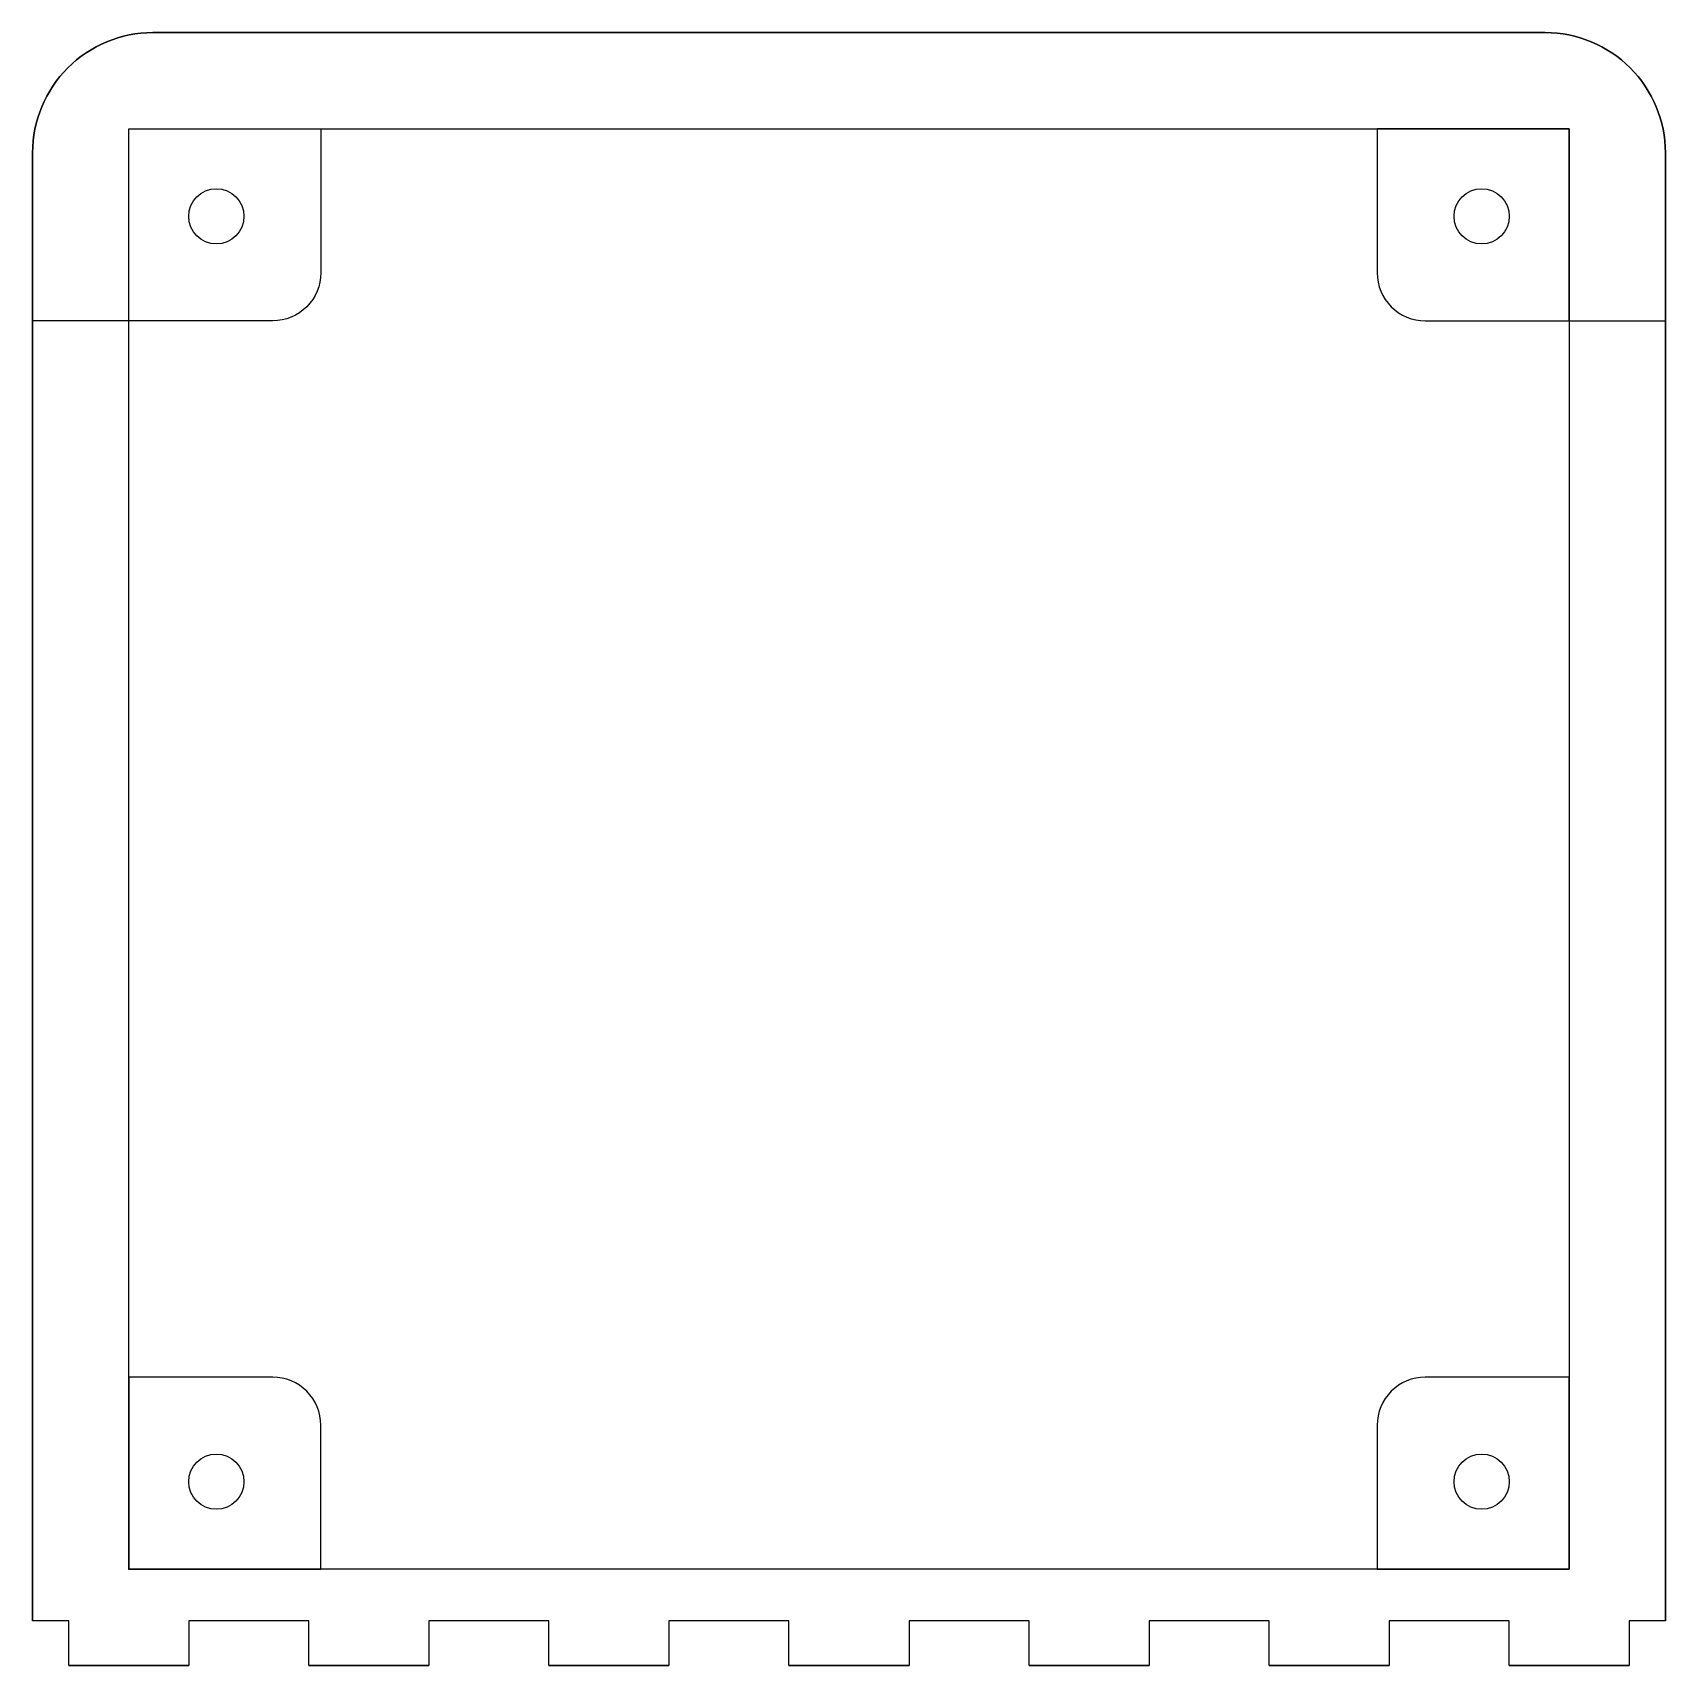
# Model space of a CAD drawing. Header units: millimetres. Extents: x -8 to 128, y -8 to 128.
import ezdxf

# ---------------------------------------------------------------- set-up
doc = ezdxf.new("R2010")
doc.units = ezdxf.units.MM
doc.layers.get('0').update_dxf_attribs({"linetype": 'CONTINUOUS'})

msp = doc.modelspace()

# ---------------------------------------------------------------- linework, layer by layer
for p, q in [((0, 104), (-8, 104)), ((0, 104), (-8, 104)), ((120, 104), (128, 104)), ((120, 104), (128, 104)), ((-5, -4.3), (-8, -4.3)), ((-5, -4.3), (-8, -4.3)), ((-5, -8), (-5, -4.3)), ((-5, -8), (-5, -4.3)), ((15, -4.3), (5, -4.3)), ((5, -4.3), (5, -8)), ((15, -4.3), (5, -4.3)), ((5, -4.3), (5, -8)), ((15, -8), (15, -4.3)), ((15, -8), (15, -4.3)), ((25, -4.3), (25, -8)), ((35, -4.3), (25, -4.3)), ((25, -4.3), (25, -8)), ((35, -4.3), (25, -4.3)), ((35, -8), (35, -4.3)), ((35, -8), (35, -4.3)), ((55, -4.3), (45, -4.3)), ((45, -4.3), (45, -8)), ((55, -4.3), (45, -4.3)), ((45, -4.3), (45, -8)), ((55, -8), (55, -4.3)), ((55, -8), (55, -4.3)), ((65, -4.3), (65, -8)), ((75, -4.3), (65, -4.3)), ((65, -4.3), (65, -8)), ((75, -4.3), (65, -4.3)), ((75, -8), (75, -4.3)), ((75, -8), (75, -4.3)), ((95, -4.3), (85, -4.3)), ((85, -4.3), (85, -8)), ((95, -4.3), (85, -4.3)), ((85, -4.3), (85, -8)), ((95, -8), (95, -4.3)), ((95, -8), (95, -4.3)), ((115, -4.3), (105, -4.3)), ((105, -4.3), (105, -8)), ((115, -4.3), (105, -4.3)), ((105, -4.3), (105, -8)), ((115, -8), (115, -4.3)), ((115, -8), (115, -4.3)), ((125, -4.3), (125, -8)), ((128, -4.3), (125, -4.3)), ((125, -4.3), (125, -8)), ((128, -4.3), (125, -4.3))]:
    msp.add_line(p, q)
for points in [[(2, 128, 0.414214), (-8, 118), (-8, -4.3), (-8, 118, -0.414214), (2, 128), (118, 128, -0.414214), (128, 118), (128, -4.3), (128, 118, 0.414214), (118, 128)], [(12, 104), (0, 104), (0, 120), (120, 120), (104, 120), (104, 108, 0.414214), (108, 104), (120, 104), (120, 120), (120, 0), (120, 16), (108, 16, 0.414214), (104, 12), (104, 0), (120, 0), (0, 0), (0, 120), (16, 120), (16, 108, -0.414214)], [(12, 104), (0, 104), (0, 120), (120, 120), (104, 120), (104, 108, 0.414214), (108, 104), (120, 104), (120, 120), (120, 0), (120, 16), (108, 16, 0.414214), (104, 12), (104, 0), (120, 0), (0, 0), (0, 120), (16, 120), (16, 108, -0.414214)], [(0, 0), (16, 0), (16, 12, 0.414214), (12, 16), (0, 16)], [(0, 0), (16, 0), (16, 12, 0.414214), (12, 16), (0, 16)]]:
    msp.add_lwpolyline(points, format="xyb", close=True)
for points in [[(-5, -8), (5, -8)], [(15, -8), (25, -8)], [(35, -8), (45, -8)], [(55, -8), (65, -8)], [(75, -8), (85, -8)], [(95, -8), (105, -8)], [(115, -8), (125, -8)]]:
    msp.add_lwpolyline(points, close=True)
for centre in [(7.3, 112.7), (7.3, 112.7), (112.7, 112.7), (112.7, 112.7), (7.3, 7.3), (7.3, 7.3), (112.7, 7.3), (112.7, 7.3)]:
    msp.add_circle(centre, 2.3)
msp.add_point((0, 0))
msp.add_point((0, 0))

doc.saveas('drawing.dxf')
